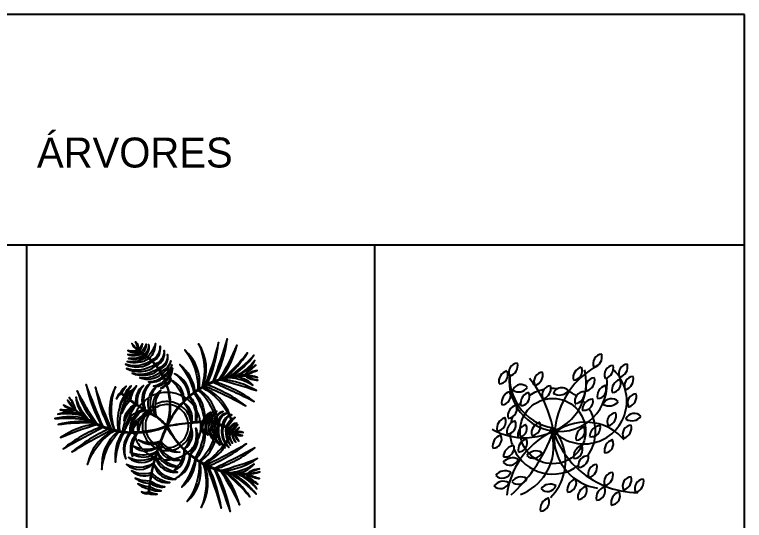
# Model space of a CAD drawing. Extents: x -74 to 94, y -49 to 40.
# Drawn here: x 77.32 to 91.95, y 28.08 to 38.22 of the extents above; entities that cross this region are included whole.
import ezdxf

# ---------------------------------------------------------------- set-up
doc = ezdxf.new("R2010")
doc.units = 0
doc.header["$LTSCALE"] = 100
doc.header["$MEASUREMENT"] = 0
for name, color, linetype in [('FOLHA', 3, 'CONTINUOUS'), ('P-ARVORE', 2, 'CONTINUOUS'), ('VEGET', 2, 'CONTINUOUS'), ('VEGET-I', 1, 'CONTINUOUS')]:
    doc.layers.add(name, color=color, linetype=linetype)

# ---------------------------------------------------------------- blocks, each defined once
blk = doc.blocks.new('P-1801')
at = {"layer": 'VEGET'}
for points in [[(-0.1955, 0.5108, 0.196497), (-0.2103, 0.5634, -0.339351), (-0.1943, 0.5098, -0.001093), (-0.1943, 0.5096), (-0.2355, 0.5522, 0.109533), (-0.1964, 0.5051, -0.000646), (-0.1954, 0.5045, -0.146881), (-0.261, 0.5055, 0.249702), (-0.1876, 0.5, -0.008474), (-0.1754, 0.4925, -0.182999), (-0.2601, 0.4787, 0.227209), (-0.1649, 0.4856, -0.010091), (-0.151, 0.4758, -0.182927), (-0.2566, 0.4527, 0.229826), (-0.1436, 0.4701, -0.008605), (-0.1323, 0.461, -0.199295), (-0.2653, 0.4327, 0.221467), (-0.1213, 0.4515, -0.01266), (-0.1057, 0.4369, -0.241086), (-0.2766, 0.4128, 0.288134), (-0.0982, 0.4293, -0.014047), (-0.0822, 0.4117, -0.231299), (-0.2696, 0.3842, 0.289254), (-0.0743, 0.4023, -0.012414), (-0.0615, 0.3857, -0.248707), (-0.2315, 0.353, 0.280333), (-0.0541, 0.3753, -0.010048), (-0.0448, 0.3611, -0.231558), (-0.1812, 0.3235, 0.285972), (-0.0374, 0.3487, -0.010639), (-0.0287, 0.333, -0.236286), (-0.1222, 0.2958, 0.228942), (-0.0236, 0.3231, -0.010354), (-0.0162, 0.3073, -0.199826), (-0.0893, 0.2672, 0.275871), (-0.0112, 0.2954, -0.008857), (-0.0058, 0.2814, -0.154321), (-0.0416, 0.2533, 0.258261), (-0.0035, 0.2749, -0.030774), (0.0105, 0.2249, 0.073569)], [(0.0157, 0.2246, 0.032904), (0.0005, 0.2787, 0.317856), (0.0272, 0.3203, -0.182485), (-0.0018, 0.2852, 0.008732), (-0.0073, 0.2991, 0.237757), (0.0376, 0.3879, -0.181755), (-0.0124, 0.311, 0.009722), (-0.0195, 0.326, 0.260759), (0.0327, 0.41, -0.17378), (-0.0248, 0.3363, 0.010192), (-0.0332, 0.3516, 0.252617), (0.0253, 0.4371, -0.260535), (-0.0405, 0.3636, 0.009886), (-0.0498, 0.3777, 0.378858), (0.0044, 0.4795, -0.346761), (-0.057, 0.388, 0.012354), (-0.0699, 0.4048, 0.373521), (-0.0189, 0.5059, -0.326048), (-0.0776, 0.4141, 0.014119), (-0.0938, 0.432, 0.339397), (-0.0454, 0.5342, -0.281611), (-0.1013, 0.4396, 0.012773), (-0.1172, 0.4546, 0.238874), (-0.0767, 0.5514, -0.126845), (-0.1284, 0.4643, 0.008463), (-0.1396, 0.4734, 0.290901), (-0.122, 0.5459, -0.182356), (-0.1471, 0.4791, 0.009727), (-0.1607, 0.4888, 0.225145), (-0.1383, 0.5468, -0.089929), (-0.1712, 0.4958, 0.008098), (-0.183, 0.5031, 0.181535), (-0.1627, 0.5486, -0.001325), (-0.1907, 0.5076, 0.002449), (-0.1944, 0.5097, 0.34205)], [(0.1358, -0.1796, 0.008761), (0.1515, -0.1928, -0.228296), (0.0626, -0.3466, 0.30667), (0.1573, -0.1975, 0.016073), (0.1875, -0.2199, -0.111271), (0.1, -0.408, 0.196953), (0.1955, -0.2254, 0.010075), (0.2154, -0.2382, -0.174181), (0.135, -0.5049, 0.2582), (0.2232, -0.2428, 0.009787), (0.2431, -0.2541, -0.175168), (0.2295, -0.5432, 0.249628), (0.2478, -0.2566, 0.007062), (0.2626, -0.2642, -0.026555), (0.3634, -0.5479, 0.070199), (0.28, -0.2724, 0.016905), (0.3166, -0.2875, -0.011876), (0.422, -0.5705, 0.083846), (0.3249, -0.2905, 0.015718), (0.36, -0.3018, -0.031946), (0.485, -0.5261, 0.11194), (0.3691, -0.3043, 0.008888), (0.3893, -0.3094, -0.036883), (0.5541, -0.4717, 0.081452), (0.4024, -0.3123, 0.009879), (0.4251, -0.3165, -0.057239), (0.5959, -0.4551, 0.118477), (0.4407, -0.3189, 0.017265), (0.4809, -0.3231, -0.090095), (0.6018, -0.4199, 0.156383), (0.4894, -0.3236, 0.018041), (0.5317, -0.3244, 0.144632), (0.608, -0.3871, -0.03724), (0.5326, -0.3244, 0.005673), (0.5459, -0.324, 0.137026), (0.619, -0.3508, -0.07322), (0.541, -0.3204, 0.11371), (0.6207, -0.3055, -0.016598), (0.5516, -0.3188, -0.007537), (0.5341, -0.3194, -0.091874), (0.6177, -0.2864, 0.164846), (0.533, -0.3194, -0.034164), (0.4538, -0.3156, 0.198599), (0.5834, -0.255, -0.116154), (0.4287, -0.3121, -0.022934), (0.3766, -0.3011, 0.108995), (0.6056, -0.2176, -0.031808), (0.3627, -0.2974, -0.015992), (0.3273, -0.2861, 0.083632), (0.5878, -0.1464, -0.011872), (0.3184, -0.2829, -0.018411), (0.279, -0.2664, 0.071243), (0.5311, -0.1189, -0.026608), (0.264, -0.2593, -0.007675), (0.2482, -0.2512, 0.145995), (0.3837, -0.141, 0.012828), (0.3896, -0.1463, -0.011311), (0.3845, -0.1399, 0.016484), (0.3952, -0.1229, 0.048154), (0.414, -0.1425, -0.044838), (0.3971, -0.1196, 0.018482), (0.4075, -0.0995, 0.057754), (0.4259, -0.1273, -0.061447), (0.4098, -0.0945, 0.017061), (0.4177, -0.0752, 0.101227), (0.4385, -0.1141, -0.102531), (0.4213, -0.065, 0.029389), (0.4306, -0.0303, -0.003222), (0.4344, -0.0328, 0.225947), (0.4598, -0.1084, -0.181854), (0.4432, -0.0387, -0.008531), (0.453, -0.0458, 0.247708), (0.4809, -0.1004, -0.143025), (0.4592, -0.0513, 0.219665), (0.505, -0.0635, -0.099835), (0.4604, -0.0487, -0.21884), (0.5091, -0.0428, 0.315728), (0.4601, -0.0449, -0.001312), (0.4826, -0.0103, 0.181035), (0.4563, -0.0419, 0.00655), (0.4446, -0.0336, -0.089212), (0.4733, 0.008, 0.223385), (0.4357, -0.0276, 0.00969), (0.4239, -0.0203, -0.181136), (0.4674, 0.0204, 0.289028), (0.417, -0.0163, 0.007628), (0.4051, -0.01, -0.125725), (0.457, 0.0573, 0.079591), (0.4297, 0.043, 0.023263), (0.4219, 0.0704, -0.036773), (0.4336, 0.076, 0.041452), (0.4211, 0.0726, 0.223184), (0.24, 0.2589, -0.007675), (0.2556, 0.2676, -0.026608), (0.5271, 0.1358, 0.071243), (0.2703, 0.2752, -0.018411), (0.3093, 0.2929, -0.011872), (0.5828, 0.165, 0.083632), (0.318, 0.2964, -0.015992), (0.353, 0.3088, -0.031808), (0.5983, 0.2368, 0.108995), (0.3668, 0.313, -0.022934), (0.4185, 0.3256, -0.116154), (0.575, 0.2735, 0.198599), (0.4435, 0.3299, -0.034164), (0.5226, 0.3362, 0.164846), (0.6083, 0.306, -0.091874), (0.5236, 0.3362, -0.005552), (0.5365, 0.3362, -0.016458), (0.6055, 0.3253, 0.11371), (0.5253, 0.3376, -0.07322), (0.6023, 0.3704, 0.137372), (0.5299, 0.3413, 0.003388), (0.522, 0.3412, -0.03724), (0.5953, 0.4062, 0.144632), (0.5211, 0.3412, 0.018041), (0.4789, 0.3391, 0.156383), (0.5881, 0.4388, -0.090095), (0.4704, 0.3383, 0.017265), (0.4303, 0.3328, 0.118477), (0.5811, 0.4739, -0.057239), (0.4148, 0.3299, 0.009879), (0.3922, 0.3249, 0.081452), (0.5388, 0.4891, -0.036883), (0.3792, 0.3216, 0.008888), (0.3592, 0.3159, 0.11194), (0.468, 0.5413, -0.031946), (0.3502, 0.3131, 0.015718), (0.3155, 0.3007, 0.083846), (0.4036, 0.5837, -0.011876), (0.3073, 0.2974, 0.016905), (0.2711, 0.2812, 0.070199), (0.3458, 0.5592, -0.026555), (0.254, 0.2724, 0.007062), (0.2395, 0.2644, 0.249628), (0.2121, 0.5502, -0.175168), (0.2349, 0.2617, 0.009787), (0.2153, 0.2498, 0.2582), (0.1189, 0.5089, -0.174181), (0.2077, 0.2449, 0.010075), (0.1883, 0.2315, 0.196953), (0.087, 0.411, -0.111271), (0.1804, 0.2258, 0.016073), (0.1509, 0.2024, 0.30667), (0.0516, 0.3484, -0.228296), (0.1452, 0.1975, 0.008761), (0.13, 0.1838, 0.022939)], [(0.1126, 0.1949, 0.294809), (0.0303, 0.3048, -0.150745), (0.102, 0.2007, 0.100395)], [(-0.1823, 0.1321, -0.003274), (-0.1968, 0.1418, -0.185699), (-0.1575, 0.272, 0.266584), (-0.209, 0.1501, -0.007436), (-0.2415, 0.1731, -0.139054), (-0.2027, 0.2689, 0.196503), (-0.2538, 0.1823, -0.003728), (-0.2697, 0.1944, -0.030052), (-0.2438, 0.2365, 0.034089), (-0.2699, 0.2077, -0.093143), (-0.2378, 0.2699, 0.152286), (-0.2838, 0.2054, -0.003954), (-0.3002, 0.2187, -0.073333), (-0.273, 0.2668, 0.103416), (-0.3087, 0.2258, -0.675485), (-0.3121, 0.2221, 0.229983), (-0.3358, 0.1819, -0.251353), (-0.304, 0.2154, 0.004284), (-0.2862, 0.201, 0.154749), (-0.3148, 0.1259, 0.140718), (-0.3241, -0.0315, -0.010568), (-0.3482, -0.0266, -0.175567), (-0.3425, 0.2634, 0.25167), (-0.3521, -0.0257, -0.007675), (-0.3694, -0.0214, -0.026608), (-0.4781, 0.2602, 0.071243), (-0.3854, -0.0169, -0.018411), (-0.4259, -0.0032, -0.011872), (-0.5388, 0.2768, 0.083632), (-0.4347, 0.0002, -0.015992), (-0.4688, 0.015, -0.031808), (-0.5991, 0.2349, 0.108995), (-0.4817, 0.0213, -0.022934), (-0.5281, 0.0474, -0.116154), (-0.607, 0.1922, 0.198599), (-0.5493, 0.0613, -0.034164), (-0.6115, 0.1105, 0.164846), (-0.6535, 0.1911, -0.091874), (-0.6123, 0.1112, -0.004117), (-0.6193, 0.1177, -0.016919), (-0.6634, 0.1743, 0.11371), (-0.6133, 0.1106, -0.07322), (-0.6919, 0.1391, 0.136761), (-0.6195, 0.1111, 0.00291), (-0.6145, 0.1065, -0.03724), (-0.7125, 0.1089, 0.144632), (-0.6138, 0.1059, 0.018041), (-0.5815, 0.0786, 0.156383), (-0.7294, 0.0802, -0.090095), (-0.5747, 0.0734, 0.017265), (-0.5417, 0.0501, 0.118477), (-0.7482, 0.0498, -0.057239), (-0.5284, 0.0416, 0.009879), (-0.5084, 0.0299, 0.081452), (-0.7276, 0.0098, -0.036883), (-0.4967, 0.0234, 0.008888), (-0.4782, 0.0139, 0.11194), (-0.7114, -0.0767, -0.031946), (-0.4697, 0.0098, 0.015718), (-0.4358, -0.0048, 0.083846), (-0.6932, -0.1516, -0.011876), (-0.4276, -0.008, 0.016905), (-0.3901, -0.0207, 0.070199), (-0.6343, -0.1731, -0.026555), (-0.3716, -0.026, 0.007062), (-0.3555, -0.03, 0.249628), (-0.5304, -0.2577, -0.175168), (-0.3503, -0.0312, 0.009787), (-0.3278, -0.0359, 0.2582), (-0.434, -0.2911, -0.174181), (-0.3189, -0.0374, 0.010075), (-0.2956, -0.0409, 0.196953), (-0.3439, -0.2413, -0.111271), (-0.2859, -0.0421, 0.016073), (-0.2484, -0.0451, 0.30667), (-0.2754, -0.2197, -0.228296), (-0.2409, -0.0454, 0.008761), (-0.2204, -0.0458, 0.022939)], [(-0.1541, 0.1641, -0.173161), (-0.1143, 0.2851, 0.285814), (-0.1644, 0.1538, 0.031249)], [(-0.1046, 0.1993, -0.091), (-0.073, 0.26, 0.163378), (-0.1207, 0.1901, 0.047115)], [(-0.055, 0.2183, -0.036015), (-0.0399, 0.2409, 0.068238), (-0.0654, 0.2154, 0.047136)], [(0.2007, 0.102, 0.174599), (0.1527, 0.1974, -0.016348), (0.1824, 0.2211, -0.096704)], [(0.1824, 0.2211, -0.096704), (0.2479, 0.0526, 0.065237), (0.2391, 0.0301, 0.000419), (0.2385, 0.0301), (0.2383, 0.0301, 0.001663), (0.2232, 0.0291, 0.085344)], [(-0.272, 0.1899, 0.140523), (-0.317, -0.0327, 0.010124), (-0.2938, -0.0361, -0.138829), (-0.2442, 0.1034, 0.106077), (-0.285, 0.0351, -0.267567), (-0.2112, 0.1455, -0.007749), (-0.2451, 0.1696, 0.133418), (-0.3005, 0.0872, -0.197101), (-0.2561, 0.1778, -0.003808), (-0.2724, 0.1902)], [(0.1341, 0.1808, -0.008097), (0.1481, 0.1934, -0.087635), (0.1829, 0.1313)], [(-0.1851, 0.1281, -0.003436), (-0.2005, 0.1382, 0.029333), (-0.219, 0.126, 0.094066), (-0.2848, -0.0372, 0.016631), (-0.2463, -0.0402, -0.1786)], [(-0.2137, 0.0707, 0.144874), (-0.277, -0.0163, -0.254884), (-0.2065, 0.0897, -0.048866)], [(-0.2463, -0.0402, -0.1786), (-0.216, 0.0633, -0.008554)], [(-0.2231, 0.03, 0.090284), (-0.2402, -0.0404, 0.008097), (-0.2214, -0.0408, -0.027842)], [(-0.2246, -0.0155, 0.035297), (-0.2348, -0.0394, -0.366572), (-0.2352, -0.0394, -0.08219), (-0.2251, 0.002, -0.031169)], [(0.2171, -0.2333, 0.115228), (0.3181, -0.0755, -0.165702), (0.313, 0.0176, 0.010075), (0.299, 0.0202, 0.223516), (0.3105, -0.092, -0.274752), (0.3101, -0.0929, -0.277747), (0.287, 0.022, 0.010686), (0.272, 0.0237, 0.235094), (0.2735, -0.0605, -0.227839), (0.2627, 0.0244, 0.007496), (0.2521, 0.0249), (0.2517, 0.0249, 0.002637), (0.248, 0.025, 0.198541), (0.2407, -0.0442, -0.273693), (0.2371, 0.025, 0.001461), (0.2238, 0.0241, -0.133271)], [(0.2053, -0.0923, -0.180095), (0.1575, -0.1913, 0.017102), (0.1893, -0.2151, 0.111381), (0.2527, -0.0174, -0.201249), (0.1963, -0.2199, 0.010644), (0.2171, -0.2333, 0.115228)], [(-0.2153, -0.0658, 0.237435), (-0.2395, -0.1769, -0.008495), (-0.2453, -0.1742, 0.01585), (-0.2388, -0.1795, 0.048298), (-0.23, -0.2022, -0.020925), (-0.232, -0.1844, 0.248521), (-0.1082, -0.1974, 0.02818)], [(-0.1216, -0.1894, -0.14981), (-0.2323, -0.18, -0.124183), (-0.2115, -0.0772, 0.098921)], [(-0.1655, -0.1525, -0.081837), (-0.2245, -0.1347, 0.153952), (-0.1512, -0.1667, 0.041473)], [(0.1532, -0.1878, 0.088511), (0.1875, -0.1246, -0.078713)], [(-0.0853, -0.2083, -0.239912), (-0.2572, -0.2105, 0.377655), (-0.0814, -0.2099, 0.00101), (-0.0806, -0.2102, 0.007709), (-0.0911, -0.2502, -0.252386), (-0.2707, -0.2568, 0.386946), (-0.0918, -0.2532, 0.011413), (-0.1049, -0.313, -0.181744), (-0.2375, -0.2999, 0.267567), (-0.1073, -0.3257, 0.007749), (-0.1142, -0.3667, -0.133418), (-0.2117, -0.3477, 0.197101), (-0.1162, -0.3803, 0.004676), (-0.1195, -0.4052, -0.102074), (-0.1936, -0.3859, 0.152625), (-0.121, -0.4179, 0.004284), (-0.1234, -0.4408, -0.251353), (-0.1696, -0.4396, 0.229983), (-0.1244, -0.4513, -0.014727), (-0.1218, -0.4507, 0.108264), (-0.0651, -0.4552, -0.073333), (-0.1183, -0.4405, -0.003954), (-0.1161, -0.4194, 0.152286), (-0.0381, -0.4325, -0.108204), (-0.1145, -0.4055, -0.004457), (-0.1114, -0.3819, 0.196503), (-0.0139, -0.4069, -0.139054), (-0.1091, -0.3667, -0.007436), (-0.1025, -0.3274, 0.266584), (0.0202, -0.3771, -0.185699), (-0.0997, -0.313, -0.010962), (-0.0872, -0.2557, 0.384218), (0.06, -0.3558, -0.251822), (-0.0863, -0.2519, -0.007733), (-0.0759, -0.2119, 0.00108), (-0.075, -0.2123, 0.37654), (0.0714, -0.3089, -0.039649), (0.042, -0.3028, 0.290155), (0.1187, -0.1912, 0.022939)], [(0.1398, -0.1764, 0.007571), (0.1532, -0.1878, 0.088511)], [(-0.0423, -0.2211, 0.246361), (0.0697, -0.273, -0.048035), (0.0412, -0.3026, -0.195329), (-0.0703, -0.2139, 0.032147)], [(0.1083, -0.1973, -0.096277), (0.0717, -0.2705, -0.142028), (-0.0229, -0.2239, 0.058444)], [(0.0295, -0.2232, 0.109806), (0.087, -0.2279, -0.050161), (0.05, -0.2195, 0.069557)]]:
    blk.add_lwpolyline(points, format="xyb", dxfattribs=at)
for points in [[(0.3268, 0.0942, 0.16797), (0.2156, 0.2441, -0.010568), (0.2365, 0.2569, -0.155772), (0.4167, 0.0709, 0.275998), (0.37, 0.0059, 0.014133), (0.3509, 0.0127, -0.324541), (0.4031, 0.0874, 0.371884), (0.3411, 0.0157, 0.000895), (0.3399, 0.016, 0.042814), (0.3344, 0.0645, -0.179613), (0.3751, 0.097, 0.171025), (0.3324, 0.0738, 0.01758), (0.3271, 0.0932, -0.026095), (0.3341, 0.0987, 0.023285)], [(0.3157, 0.085, 0.115579), (0.2095, 0.2401, 0.010644), (0.1892, 0.2261, -0.167673), (0.253, 0.0607, -0.142219), (0.2933, 0.0932, 0.155825), (0.253, 0.0402, -0.009453), (0.2524, 0.0299, -0.007959), (0.2638, 0.0293, -0.262459), (0.3097, 0.0949, -0.877804), (0.3098, 0.0947, 0.174709), (0.2736, 0.0286, -0.010156), (0.2881, 0.0269, -0.181292)], [(0.3238, 0.0622, 0.0126), (0.317, 0.0818, 0.179793), (0.2996, 0.0252, -0.009882), (0.3136, 0.0225, -0.14276)], [(0.3355, 0.0173, 0.020296), (0.3276, 0.0497, 0.100431), (0.324, 0.0202, -0.0083)], [(0.3958, -0.0052, -0.154716), (0.4294, 0.0428, 0.016225), (0.4181, 0.068, 0.227894), (0.3783, 0.0026, -0.012327)], [(0.2515, 0.0299, 0.002037), (0.2509, 0.0337, 0.0089), (0.2499, 0.03, -0.001059)], [(0.3366, 0.0118, 0.00954), (0.3235, 0.0152, 0.130425), (0.3218, -0.0644, 0.043508), (0.3377, 0.0054, 0.003944)], [(0.3504, 0.0076, -0.014048), (0.3692, 0.0008, 0.213683), (0.3881, -0.1132, -0.011603), (0.377, -0.1295, -0.200309)], [(0.3775, -0.0025, -0.01269), (0.3939, -0.0099, 0.140639), (0.4027, -0.0891, -0.013396), (0.391, -0.1087, -0.173266)], [(0.4063, -0.0827, -0.114415), (0.4048, -0.0154, -0.008615), (0.4155, -0.0212, 0.100649), (0.4152, -0.0651, -0.011597)], [(0.4302, -0.03, 0.006549), (0.4223, -0.0252, 0.056536), (0.4204, -0.054, 0.015222)], [(0.2233, -0.2371, 0.158963), (0.3267, -0.0934, 0.074113), (0.3531, -0.1268, -0.076439), (0.3289, -0.0863, 0.032369), (0.3369, -0.0502, 0.149616), (0.3751, -0.1321, -0.104074), (0.2446, -0.2492, -0.010568)]]:
    blk.add_lwpolyline(points, format="xyb", close=True, dxfattribs=at)
at = {"layer": 'VEGET', "color": 42}
for points in [[(-0.216, 0.0633, -0.008554), (-0.2137, 0.0707, 0.144874)], [(-0.2251, 0.002, -0.031169), (-0.2231, 0.03, 0.090284)], [(0.1187, -0.1912, 0.022939), (0.1358, -0.1796, 0.008761)]]:
    blk.add_lwpolyline(points, format="xyb", dxfattribs=at)
at = {"layer": 'VEGET'}
blk.add_arc((0.4601, -0.0449), 0, 0, 0, dxfattribs=at)
at = {"layer": 'VEGET-I'}
for points in [[(-0.1964, 0.5051, 0.027335), (-0.1943, 0.5096, -0.217634)], [(-0.1876, 0.5, 0.005357), (-0.1954, 0.5045, 0.358744)], [(-0.183, 0.5031, 0.00522), (-0.1907, 0.5076, 0.34205)], [(-0.1649, 0.4856, 0.007412), (-0.1754, 0.4925, 0.358744)], [(-0.1607, 0.4888, 0.007423), (-0.1712, 0.4958, 0.34205)], [(-0.1436, 0.4701, 0.005504), (-0.151, 0.4758, 0.358744)], [(-0.1396, 0.4734, 0.005521), (-0.1471, 0.4791, 0.34205)], [(-0.1213, 0.4515, 0.008601), (-0.1323, 0.461, 0.358744)], [(-0.1172, 0.4546, 0.008676), (-0.1284, 0.4643, 0.34205)], [(-0.0938, 0.432, 0.006196), (-0.1013, 0.4396, 0.34205)], [(-0.0982, 0.4293, 0.006309), (-0.1057, 0.4369, 0.358744)], [(-0.0743, 0.4023, 0.007289), (-0.0822, 0.4117, 0.358744)], [(-0.0699, 0.4048, 0.00709), (-0.0776, 0.4141, 0.34205)], [(-0.0541, 0.3753, 0.007547), (-0.0615, 0.3857, 0.358744)], [(-0.0498, 0.3777, 0.007389), (-0.057, 0.388, 0.34205)], [(-0.0374, 0.3487, 0.008521), (-0.0448, 0.3611, 0.358744)], [(-0.0332, 0.3516, 0.008187), (-0.0405, 0.3636, 0.34205)], [(-0.0236, 0.3231, 0.006573), (-0.0287, 0.333, 0.358744)], [(-0.0195, 0.326, 0.006784), (-0.0248, 0.3363, 0.34205)], [(-0.0112, 0.2954, 0.007642), (-0.0162, 0.3073, 0.358744)], [(-0.0073, 0.2991, 0.007551), (-0.0124, 0.311, 0.34205)], [(0.3155, 0.3007, 0.003791), (0.3073, 0.2974, 0.34205)], [(0.318, 0.2964, 0.004048), (0.3093, 0.2929, -0.017284)], [(0.3592, 0.3159, 0.004036), (0.3502, 0.3131, 0.34205)], [(0.3668, 0.313, 0.006188), (0.353, 0.3088, -0.017284)], [(0.3922, 0.3249, 0.005709), (0.3792, 0.3216, 0.34205)], [(0.4303, 0.3328, 0.006714), (0.4148, 0.3299, 0.34205)], [(0.4435, 0.3299, 0.010919), (0.4185, 0.3256, -0.017284)], [(0.4789, 0.3391, 0.003648), (0.4704, 0.3383, 0.34205)], [(0.522, 0.3412, 0.000378), (0.5211, 0.3412, 0.34205)], [(0.5236, 0.3362, 0.000462), (0.5226, 0.3362, -0.017284)], [(0.5299, 0.3413, 0.010189), (0.5253, 0.3376, -0.07322)], [(-0.0035, 0.2749, 0.004076), (-0.0058, 0.2814, 0.358744)], [(0.0005, 0.2787, 0.004064), (-0.0018, 0.2852, 0.34205)], [(0.2153, 0.2498, 0.003859), (0.2077, 0.2449, 0.34205)], [(0.2156, 0.2441, 0.003104), (0.2095, 0.2401, -0.017284)], [(0.2395, 0.2644, 0.002276), (0.2349, 0.2617, 0.34205)], [(0.24, 0.2589, 0.001743), (0.2365, 0.2569, -0.017284)], [(0.2711, 0.2812, 0.008209), (0.254, 0.2724, 0.34205)], [(0.2703, 0.2752, 0.007125), (0.2556, 0.2676, -0.017284)], [(-0.3148, 0.1259, -0.082287), (-0.2699, 0.2077, 0.030096)], [(-0.1272, 0.098, 0.01255), (-0.0684, 0.0656), (-0.068, 0.0653, -0.023023), (-0.0011, 0.0046, 0.13279), (0.0105, 0.2249, 0.358744)], [(-0.1046, 0.1993, 0.155297), (-0.1034, 0.0845, 0.249828)], [(-0.0654, 0.2154, 0.047136), (-0.1046, 0.1993, -0.091)], [(-0.0748, 0.0689, -0.301093), (-0.0654, 0.2154, 0.247818)], [(-0.055, 0.2183, 0.209929), (-0.0707, 0.0668, 0.247818)], [(0.0105, 0.2249, 0.073569), (-0.055, 0.2183, -0.036015)], [(0.11, 0.1642, 0.07228), (0.011, 0.0279, 0.116598), (0.0157, 0.2246, 0.34205)], [(0.102, 0.2007, 0.100395), (0.0157, 0.2246, 0.032904)], [(0.102, 0.2007, -0.043602), (0.11, 0.1642)], [(0.1509, 0.2024, 0.003177), (0.1452, 0.1975, 0.34205)], [(0.1527, 0.1974, 0.002616), (0.1481, 0.1934, -0.017284)], [(0.1883, 0.2315, 0.004157), (0.1804, 0.2258, 0.34205)], [(0.1892, 0.2261, 0.003647), (0.1824, 0.2211, -0.017284)], [(-0.2697, 0.1944, 0.003081), (-0.272, 0.1899, 0.176085)], [(-0.2538, 0.1823, 0.002878), (-0.2415, 0.1731)], [(-0.219, 0.126, -0.014945), (-0.2031, 0.1493, 0.056899), (-0.2442, 0.1034, 0.197286)], [(-0.209, 0.1501, 0.000772), (-0.2056, 0.1478), (-0.2052, 0.1474)], [(-0.1644, 0.1538, 0.031249), (-0.1823, 0.1321, -0.003274)], [(-0.1475, 0.1102, -0.088667), (-0.1644, 0.1538, 0.251822)], [(-0.1207, 0.1901, 0.047115), (-0.1541, 0.1641, -0.173161)], [(-0.1541, 0.1641, 0.075374), (-0.1442, 0.1082, 0.251822)], [(-0.1071, 0.0865, -0.204558), (-0.1207, 0.1901, 0.249828)], [(0.1111, 0.1582, 0.081515), (0.0043, 0.0033, -0.017284), (0.1603, 0.0239)], [(0.1112, 0.1655, 0.000734), (0.11, 0.1642, 0.34205)], [(0.1112, 0.1583, 0.000079), (0.1111, 0.1582, -0.017284)], [(0.1111, 0.1582, -0.198813), (0.1594, 0.0015, 0.3682), (0.1112, 0.1583, 0.3682)], [(0.1112, 0.1655, 0.058472), (0.1126, 0.1949, -0.195633)], [(0.13, 0.1838, 0.011195), (0.1112, 0.1655, 0.34205)], [(0.1341, 0.1808, 0.01382), (0.1112, 0.1583, -0.017284)], [(0.13, 0.1838, 0.022939), (0.1126, 0.1949, 0.294809)], [(0.1834, 0.1305, 0.078713), (0.1341, 0.1808, -0.008097)], [(-0.6145, 0.1065, 0.000378), (-0.6138, 0.1059, 0.040866)], [(-0.6115, 0.1105, -0.000462), (-0.6123, 0.1112)], [(-0.2232, 0.0297, -0.129352), (-0.159, 0.1101, 0.431375), (-0.1595, 0.1104, 0.119795), (-0.216, 0.0633)], [(-0.2065, 0.0897, -0.048866), (-0.1851, 0.1281, -0.003436)], [(-0.1755, 0.1013, 0.062421), (-0.2065, 0.0897, -0.163076)], [(-0.1912, -0.04, -0.363818), (-0.119, 0.1057, 0.196473), (-0.1904, -0.04, 0.196473)], [(0.2007, 0.102, -0.126631), (0.1904, 0.0241, 0.13356), (0.1829, 0.1313, 0.223815)], [(0.2232, 0.0291, 0.085344), (0.2007, 0.102, 0.174599)], [(-0.5815, 0.0786, 0.003648), (-0.5747, 0.0734, 0.040866)], [(-0.5281, 0.0474, -0.010919), (-0.5493, 0.0613)], [(-0.5417, 0.0501, 0.006714), (-0.5284, 0.0416, 0.040866)], [(-0.1712, 0.0633, 0.160202), (-0.2251, 0.002, 0.366572)], [(-0.1308, 0.0944, 0.012738), (-0.071, 0.0613, -0.023021), (-0.0044, 0.0009, -0.095948), (-0.2214, -0.0408)], [(-0.2137, 0.0707, -0.017782), (-0.2028, 0.0785)], [(0.2509, 0.0337, 0.010093), (0.2479, 0.0526, 0.111381)], [(0.253, 0.0607, -0.018916), (0.253, 0.0402, 0.004427)], [(0.317, 0.0818, 0.002128), (0.3157, 0.085, 0.15929)], [(0.3276, 0.0497, 0.007874), (0.3238, 0.0622, 0.15929)], [(0.4181, 0.068, 0.001867), (0.4167, 0.0709, 0.175567)], [(0.4211, 0.0726, -0.001977), (0.4219, 0.0704, 0.0174)], [(-0.5084, 0.0299, 0.005709), (-0.4967, 0.0234, 0.040866)], [(-0.4688, 0.015, -0.006188), (-0.4817, 0.0213)], [(-0.4782, 0.0139, 0.004036), (-0.4697, 0.0098, 0.040866)], [(-0.4259, -0.0032, -0.004048), (-0.4347, 0.0002)], [(-0.2247, -0.0158, -0.086364), (-0.1865, 0.0347)], [(0.1603, 0.0189, 0.017381), (0.0038, -0.0019, 0.096116), (0.1398, -0.1764, 0.296259)], [(0.1163, -0.1548, 0.361519), (0.1599, 0.001), (0.1593, -0.0003, -0.193822), (0.116, -0.1545)], [(0.2238, 0.0241, 0.003303), (0.1939, 0.0219), (0.193, 0.0218, 0.003031), (0.1656, 0.0194)], [(0.2232, 0.0291, 0.003276), (0.1935, 0.0269), (0.1926, 0.0268, 0.000136), (0.1914, 0.0267)], [(0.2238, 0.0241, -0.133271), (0.2053, -0.0923, -0.180095)], [(0.248, 0.025, 0.006612), (0.2386, 0.0251, 0.000167), (0.2371, 0.025)], [(0.2499, 0.03, 0.007542), (0.2391, 0.0301)], [(0.2524, 0.0299, -0.004103), (0.252, 0.0255, 0.002389), (0.2515, 0.0299, 0.111381)], [(0.272, 0.0237, 0.006543), (0.2627, 0.0244)], [(0.299, 0.0202, 0.008533), (0.287, 0.022)], [(0.3235, 0.0152, 0.007554), (0.313, 0.0176)], [(0.3397, 0.0109, 0.002294), (0.3366, 0.0118, 0.007554)], [(0.3369, -0.0502, 0.034379), (0.3402, -0.0112, 0.010152), (0.3377, 0.0054, -0.043508)], [(0.3504, 0.0076, 0.007913), (0.3397, 0.0109, 0.002294)], [(0.3402, -0.0112, 0.019311), (0.3397, 0.0109, 0.255482)], [(0.3775, -0.0025, 0.006328), (0.3692, 0.0008)], [(0.4297, 0.043, -0.001729), (0.4301, 0.041, 0.001174), (0.4294, 0.0428, 0.175567)], [(-0.4358, -0.0048, 0.003791), (-0.4276, -0.008, 0.040866)], [(-0.3901, -0.0207, 0.008209), (-0.3716, -0.026, 0.040866)], [(-0.3694, -0.0214, -0.007125), (-0.3854, -0.0169)], [(-0.3555, -0.03, 0.002276), (-0.3503, -0.0312, 0.040866)], [(-0.3482, -0.0266, -0.001743), (-0.3521, -0.0257)], [(-0.3278, -0.0359, 0.003859), (-0.3189, -0.0374, 0.040866)], [(-0.317, -0.0327, -0.003104), (-0.3241, -0.0315)], [(-0.2956, -0.0409, 0.004157), (-0.2859, -0.0421, 0.040866)], [(-0.2848, -0.0372, -0.003885), (-0.2938, -0.0361)], [(-0.2484, -0.0451, 0.003177), (-0.2409, -0.0454, 0.040866)], [(-0.2402, -0.0404, -0.002616), (-0.2463, -0.0402)], [(-0.2214, -0.0408, -0.027842), (-0.2246, -0.0159), (-0.2246, -0.0155, 0.035297)], [(-0.2204, -0.0458, 0.094428), (-0.0049, -0.0047, 0.040866), (-0.0806, -0.2102)], [(-0.2204, -0.0458, 0.022939), (-0.2153, -0.0658, 0.237435)], [(-0.1942, -0.0452, 0.058472), (-0.2153, -0.0658, -0.020925)], [(-0.2115, -0.0772, -0.043602), (-0.1925, -0.0451, 0.369533)], [(0.1358, -0.1796, -0.094945), (0.0001, -0.0057, 0.041167), (-0.0759, -0.2119, 0.086941)], [(0.1875, -0.1246, 0.137722), (0.1926, -0.0141, -0.127824), (0.2053, -0.0923)], [(0.4048, -0.0154, 0.0086), (0.3939, -0.0099)], [(0.4223, -0.0252, 0.005519), (0.4155, -0.0212)], [(0.4306, -0.0303, 0.002558), (0.4312, -0.0273, -0.001751), (0.4302, -0.03)], [(0.4432, -0.0387, 0.007421), (0.4344, -0.0328)], [(-0.2115, -0.0772, 0.098921), (-0.1655, -0.1525, -0.081837)], [(-0.0496, -0.113, -0.290683), (-0.1904, -0.0913, 0.200061), (-0.045, -0.1005, 0.204545)], [(0.3218, -0.0644, -0.007097), (0.3181, -0.0755)], [(0.3267, -0.0934, 0.006456), (0.3289, -0.0863, 0.010152)], [(0.4063, -0.0827, -0.004325), (0.4027, -0.0891)], [(0.4075, -0.0995, 0.004534), (0.4098, -0.0945, -0.001751)], [(0.4204, -0.054, -0.007156), (0.4152, -0.0651)], [(0.4177, -0.0752, 0.00889), (0.4213, -0.065, -0.001751)], [(-0.1655, -0.1525, 0.148044), (-0.0572, -0.1348, 0.236606)], [(-0.06, -0.143, -0.183268), (-0.1512, -0.1667, 0.232701)], [(0.0295, -0.2232, -0.229229), (-0.0551, -0.1441)], [(-0.0525, -0.1365, 0.179749), (0.05, -0.2195, -0.347789)], [(-0.0401, -0.1018, 0.200478), (0.0866, -0.1743, -0.295535), (-0.0442, -0.113)], [(0.1875, -0.1246, -0.078713), (0.1398, -0.1764, 0.007571)], [(0.377, -0.1295, -0.00192), (0.3751, -0.1321)], [(0.3837, -0.141, 0.001072), (0.3845, -0.1399, -0.001751)], [(0.391, -0.1087, -0.003128), (0.3881, -0.1132)], [(0.3952, -0.1229, 0.003123), (0.3971, -0.1196, -0.001751)], [(-0.2395, -0.1769, 0.005309), (-0.2388, -0.1795, -0.020925)], [(-0.232, -0.1844, -0.005146), (-0.2323, -0.18, 0.369533)], [(-0.1512, -0.1667, 0.041473), (-0.1216, -0.1894, -0.14981)], [(-0.1216, -0.1894, 0.075449), (-0.0685, -0.1692, 0.232803)], [(-0.1082, -0.1974, 0.085229), (-0.0699, -0.1738, 0.351414)], [(-0.0651, -0.1751, 0.097476), (-0.0423, -0.2211, 0.362473)], [(-0.0637, -0.1707, 0.089256), (-0.0229, -0.2239, 0.239259)], [(0.1152, -0.1607, -0.043602), (0.1083, -0.1973, 0.294809)], [(0.1187, -0.1912, 0.058472), (0.1164, -0.1619, 0.359478)], [(0.1573, -0.1975, -0.003177), (0.1515, -0.1928, 0.086941)], [(0.1532, -0.1878, 0.002388), (0.1575, -0.1913, 0.296259)], [(-0.1082, -0.1974, 0.02818), (-0.0853, -0.2083, -0.239912)], [(-0.0791, -0.2049, -0.009368), (-0.0853, -0.2083, 0.377655)], [(-0.0814, -0.2099, 0.003168), (-0.0802, -0.2087, 0.391787)], [(-0.0755, -0.2104, 0.003602), (-0.075, -0.2123, -0.039649)], [(-0.0703, -0.2139, 0.032147), (-0.0423, -0.2211, 0.246361)], [(-0.0229, -0.2239, 0.058444), (0.0295, -0.2232, 0.109806)], [(0.05, -0.2195, 0.069557), (0.1083, -0.1973, -0.096277)], [(0.1955, -0.2254, -0.004157), (0.1875, -0.2199, 0.086941)], [(0.1893, -0.2151, 0.003647), (0.1963, -0.2199, 0.296259)], [(0.2232, -0.2428, -0.003859), (0.2154, -0.2382, 0.086941)], [(0.2171, -0.2333, 0.003104), (0.2233, -0.2371, 0.296259)], [(-0.0911, -0.2502, 0.000569), (-0.0918, -0.2532)], [(-0.0863, -0.2519, 0.00072), (-0.0872, -0.2557, 0.086941)], [(0.0717, -0.2705, -0.003736), (0.0697, -0.273, 0.294809)], [(0.2478, -0.2566, -0.002276), (0.2431, -0.2541, 0.086941)], [(0.2446, -0.2492, 0.001743), (0.2482, -0.2512, 0.296259)], [(0.28, -0.2724, -0.008209), (0.2626, -0.2642, 0.086941)], [(0.264, -0.2593, 0.007125), (0.279, -0.2664, 0.296259)], [(0.3249, -0.2905, -0.003791), (0.3166, -0.2875, 0.086941)], [(0.3184, -0.2829, 0.004048), (0.3273, -0.2861, 0.296259)], [(-0.1049, -0.313, 0.002406), (-0.1073, -0.3257)], [(-0.0997, -0.313, 0.002758), (-0.1025, -0.3274, 0.086941)], [(0.0412, -0.3026, -0.001903), (0.04, -0.3037, 0.004287), (0.042, -0.3028, 0.359478)], [(0.3691, -0.3043, -0.004036), (0.36, -0.3018, 0.086941)], [(0.3627, -0.2974, 0.006188), (0.3766, -0.3011, 0.296259)], [(0.4024, -0.3123, -0.005709), (0.3893, -0.3094, 0.086941)], [(0.4407, -0.3189, -0.006714), (0.4251, -0.3165, 0.086941)], [(0.4287, -0.3121, 0.010919), (0.4538, -0.3156, 0.296259)], [(0.4894, -0.3236, -0.003648), (0.4809, -0.3231, 0.086941)], [(0.5326, -0.3244, -0.000378), (0.5317, -0.3244, 0.086941)], [(0.533, -0.3194, 0.000462), (0.5341, -0.3194, 0.296259)], [(0.541, -0.3204, 0.002523), (0.5516, -0.3188, -0.11371)], [(0.5459, -0.324, -0.010528), (0.541, -0.3204, 0.07322)], [(-0.1142, -0.3667, 0.002559), (-0.1162, -0.3803)], [(-0.1091, -0.3667, 0.002878), (-0.1114, -0.3819, 0.086941)], [(-0.1195, -0.4052, 0.00239), (-0.121, -0.4179)], [(-0.1145, -0.4055, 0.002622), (-0.1161, -0.4194, 0.086941)], [(-0.1234, -0.4408, 0.001961), (-0.1244, -0.4513)], [(-0.1183, -0.4405, 0.00206), (-0.1194, -0.4514, 0.086941)]]:
    blk.add_lwpolyline(points, format="xyb", dxfattribs=at)
for centre, radius, start, end in [((0.4042, -0.7157), 1.0603, 82.8282, 83.4385), ((0.5488, 1.2515), 1.3419, 230.0922, 230.5417), ((0.5488, 1.2515), 1.3369, 230.1054, 230.5776), ((0.5488, 1.2515), 1.3419, 231.5236, 231.9051), ((0.5488, 1.2515), 1.3369, 231.4837, 231.9051), ((0.5488, 1.2515), 1.3419, 233.1429, 233.7294), ((0.5488, 1.2515), 1.3369, 235.6966, 236.1018), ((0, 0), 0.164, 83.3119, 118.7253), ((0, 0), 0.164, 58.013, 81.5314), ((-0.6055, 0.255), 0.1446, 264.4592, 266.9317), ((0.1937, 0.7983), 1.0603, 219.9318, 220.4366), ((0.5488, 1.2515), 1.3419, 235.5053, 235.6228), ((0.5488, 1.2515), 1.3419, 235.6941, 236.0568), ((0.5488, 1.2515), 1.3419, 236.8442, 239.3498), ((0.5488, 1.2515), 1.3369, 236.8522, 239.4668), ((-0.0985, -0.0796), 0.1894, 104.628, 115.6788), ((-0.1452, -0.0277), 0.1329, 91.5909, 99.3977), ((0, 0), 0.164, 136.535, 142.2522), ((0, 0), 0.164, 124.3105, 132.8357), ((0, 0), 0.1443, 128.83, 137.8785), ((0, 0), 0.1443, 82.0813, 123.5355), ((0, 0), 0.1443, 59.105, 80.0669), ((0, 0), 0.1443, 8.8034, 57.1045), ((0, 0), 0.164, 12.9611, 56.2484), ((0, 0), 0.164, 158.3925, 193.2465), ((-0.0562, -0.1028), 0.1894, 105.1765, 123.4739), ((-0.103, -0.0508), 0.1329, 92.7224, 109.7379), ((0, 0), 0.1443, 149.0635, 194.1026), ((0.0544, 0.0083), 0.2856, 17.284, 17.5039), ((0.0544, 0.0083), 0.2856, 11.3516, 13.2554), ((0, 0), 0.1443, 304.7211, 6.8172), ((0.3805, -2.2429), 2.2775, 94.7756, 95.3827), ((0.2403, -0.3294), 0.3595, 84.6851, 86.2418), ((0.2403, -0.3294), 0.3595, 80.493, 82.3576), ((0.2403, -0.3294), 0.3595, 76.54, 78.2282), ((0.2403, -0.3294), 0.3595, 73.9118, 74.6379), ((0.2403, -0.3294), 0.3595, 72.0853, 73.7068), ((0.2403, -0.3294), 0.3595, 67.4271, 68.8464), ((0, 0), 0.164, 195.0111, 222.2749), ((0, 0), 0.1443, 196.1031, 229.8911), ((0, 0), 0.164, 305.5772, 347.9421), ((0.2854, -0.231), 0.2512, 61.562, 63.9436), ((0.2403, -0.3294), 0.3595, 59.2922, 60.5615), ((0.2403, -0.3294), 0.3595, 55.3685, 57.0714), ((0.3673, -0.1599), 0.1477, 51.0965, 52.9783), ((0, 0), 0.164, 229.2045, 241.2665), ((0, 0), 0.1443, 237.5228, 246.934), ((0, 0), 0.1443, 248.9221, 262.6562), ((0, 0), 0.1443, 272.1361, 302.7206), ((0, 0), 0.164, 282.2951, 303.8126), ((0, 0), 0.164, 245.139, 247.4741), ((0, 0), 0.164, 249.2245, 252.3538), ((0, 0), 0.164, 257.2543, 274.6005), ((0.0947, -0.1209), 0.1894, 206.8096, 209.3866)]:
    blk.add_arc(centre, radius, start, end, dxfattribs=at)
at = {"layer": 'VEGET-I', "color": 94}
blk.add_arc((0, 0), 0.164, 150.2809, 152.7556, dxfattribs=at)
at = {"layer": 'VEGET-I', "color": 42}
for start, end in [(143.5111, 145.7908), (140.0145, 141.5074)]:
    blk.add_arc((0, 0), 0.1443, start, end, dxfattribs=at)
blk = doc.blocks.new('P-1802')
at = {"layer": 'VEGET'}
for centre, radius, start, end in [((0.1653, 0.2272), 0.0307, 93.3806, 204.4039), ((0.1269, 0.2496), 0.0376, 288.1787, 12.6121), ((-0.1163, 0.1977), 0.0307, 93.3806, 204.4039), ((-0.1548, 0.2202), 0.0376, 288.1787, 12.6121), ((0.2035, 0.1898), 0.0307, 93.3806, 204.4039), ((0.165, 0.2122), 0.0376, 288.1787, 12.6121), ((0.2511, 0.1938), 0.0307, 93.3806, 204.4039), ((0.2126, 0.2163), 0.0376, 288.1787, 12.6121), ((-0.1426, 0.1662), 0.0376, 107.1376, 191.571), ((-0.1807, 0.1893), 0.0307, 272.3395, 23.3629), ((-0.032, 0.1669), 0.0307, 93.3806, 204.4039), ((-0.0704, 0.1894), 0.0376, 288.1787, 12.6121), ((0.1057, 0.1788), 0.0376, 107.1376, 191.571), ((0.0676, 0.202), 0.0307, 272.3395, 23.3629), ((0.1412, 0.1482), 0.0307, 93.3806, 204.4039), ((0.1027, 0.1707), 0.0376, 288.1787, 12.6121), ((0.2354, 0.1377), 0.0376, 107.1376, 191.571), ((0.1973, 0.1609), 0.0307, 272.3395, 23.3629), ((0.2246, 0.1727), 0.001, 23.3629, 107.1376), ((0.2704, 0.1525), 0.0307, 93.3806, 204.4039), ((0.2319, 0.175), 0.0376, 288.1787, 12.6121), ((-0.106, 0.1258), 0.0307, 43.8385, 154.8618), ((-0.1139, 0.1696), 0.0376, 238.6366, 323.07), ((-0.059, 0.1546), 0.001, 204.4039, 288.1787), ((-0.0052, 0.1217), 0.0307, 93.3806, 143.9816), ((-0.0437, 0.1441), 0.0376, 357.9665, 12.6121), ((0.1864, 0.1172), 0.0376, 107.1376, 191.571), ((0.1483, 0.1403), 0.0307, 272.3395, 23.3629), ((0.1756, 0.1521), 0.001, 23.3629, 107.1376), ((-0.1331, 0.0966), 0.0376, 107.1376, 191.571), ((-0.1712, 0.1198), 0.0307, 272.3395, 23.3629), ((-0.1439, 0.1316), 0.001, 23.3629, 107.1376), ((-0.1329, 0.1384), 0.001, 154.8618, 238.6366), ((-0.0699, 0.0935), 0.0376, 107.1376, 178.7248), ((-0.0806, 0.1284), 0.001, 23.3629, 107.1376), ((-0.1079, 0.1166), 0.0307, 6.6283, 23.3629), ((0, 0), 0.1429, 102.1424, 122.7904), ((0, 0), 0.1429, 83.7908, 92.4658), ((0.0302, 0.1151), 0.0307, 43.8385, 118.6061), ((0.0223, 0.159), 0.0376, 317.9795, 323.07), ((0, 0), 0.1429, 56.4506, 69.4383), ((0.1041, 0.1014), 0.0307, 82.9891, 144.7784), ((0.0703, 0.1304), 0.0376, 316.379, 2.2207), ((0.1141, 0.136), 0.001, 204.4039, 288.1787), ((0.2433, 0.1402), 0.001, 204.4039, 288.1787), ((0.2807, 0.095), 0.0307, 93.3806, 204.4039), ((0.2422, 0.1174), 0.0376, 288.1787, 12.6121), ((0, 0), 0.1429, 41.369, 46.9933), ((0.1364, 0.0707), 0.0376, 94.8883, 140.7607), ((0.1041, 0.1014), 0.0307, 303.7278, 11.1135), ((0.1332, 0.1071), 0.001, 11.1135, 94.8883), ((0.1963, 0.0785), 0.0307, 43.8385, 154.8618), ((0.1885, 0.1224), 0.0376, 238.6366, 323.07), ((-0.1126, 0.0514), 0.0376, 107.1376, 191.571), ((-0.1233, 0.0863), 0.001, 23.3629, 107.1376), ((-0.1506, 0.0746), 0.0307, 5.6463, 23.3629), ((0, 0), 0.1429, 138.7234, 147.1305), ((0, 0), 0.1429, 5.8965, 32.0556), ((0.1694, 0.0911), 0.001, 154.8618, 238.6366), ((0.2536, 0.0827), 0.001, 204.4039, 288.1787), ((0.2128, 0.0312), 0.0307, 93.3806, 204.4039), ((0.1743, 0.0537), 0.0376, 288.1787, 12.6121), ((0.2724, 0.0292), 0.0307, 43.8385, 154.8618), ((0.2646, 0.073), 0.0376, 238.6366, 323.07), ((-0.149, 0.0097), 0.0376, 107.1376, 191.571), ((-0.187, 0.0328), 0.0307, 272.3395, 23.3629), ((-0.1597, 0.0446), 0.001, 23.3629, 107.1376), ((-0.1157, -0.0014), 0.0376, 130.9791, 191.571), ((-0.1506, 0.0746), 0.0307, 272.3395, 301.6855), ((0, 0), 0.1429, 160.2012, 169.1247), ((0.2455, 0.0418), 0.001, 154.8618, 238.6366), ((0.1607, -0.018), 0.0376, 94.8883, 119.6107), ((0.1285, 0.0127), 0.0307, 296.502, 11.1135), ((0.1576, 0.0185), 0.001, 11.1135, 94.8883), ((0.1857, 0.019), 0.001, 204.4039, 288.1787), ((0.2642, -0.0099), 0.0307, 93.3806, 204.4039), ((0.2257, 0.0126), 0.0376, 288.1787, 12.6121), ((-0.1632, -0.0488), 0.0376, 107.1376, 191.571), ((-0.2012, -0.0257), 0.0307, 272.3395, 23.3629), ((-0.174, -0.0139), 0.001, 23.3629, 107.1376), ((-0.1538, 0.0218), 0.0307, 272.3395, 291.0252), ((0, 0), 0.1429, 182.7695, 199.9307), ((0, 0), 0.1429, 325.0115, 354.0729), ((0.2371, -0.0222), 0.001, 204.4039, 288.1787), ((-0.1272, -0.0856), 0.0376, 100.9437, 179.3217), ((0.2101, -0.0646), 0.0376, 107.1376, 191.571), ((0.172, -0.0415), 0.0307, 272.3395, 23.3629), ((0.1993, -0.0297), 0.001, 23.3629, 107.1376), ((-0.1595, -0.0549), 0.0307, 260.0902, 348.9686), ((0, 0), 0.1429, 205.1648, 306.7226), ((-0.1348, -0.1261), 0.0376, 60.1046, 144.538), ((-0.1438, -0.0825), 0.0307, 225.3065, 336.3299), ((-0.1166, -0.0944), 0.001, 336.3299, 60.1046), ((0.0823, -0.0836), 0.0376, 277.7872, 2.2207), ((0.1161, -0.1127), 0.0307, 82.9891, 88.1757), ((0.1161, -0.1127), 0.0307, 183.5584, 194.0125), ((0.0873, -0.1199), 0.001, 194.0125, 277.7872), ((0.149, -0.1414), 0.0307, 93.3806, 204.4039), ((0.1106, -0.119), 0.0376, 288.1787, 12.6121), ((-0.1595, -0.1693), 0.0376, 60.1046, 144.538), ((-0.1685, -0.1256), 0.0307, 225.3065, 336.3299), ((-0.1413, -0.1376), 0.001, 336.3299, 60.1046), ((0.2025, -0.1682), 0.0307, 93.3806, 204.4039), ((0.164, -0.1457), 0.0376, 288.1787, 12.6121), ((-0.1657, -0.2042), 0.0376, 60.1046, 144.538), ((-0.106, -0.1898), 0.0376, 60.1046, 144.538), ((-0.115, -0.1462), 0.0307, 225.3065, 336.3299), ((-0.0878, -0.1581), 0.001, 336.3299, 60.1046), ((0.0863, -0.1954), 0.0376, 107.1376, 191.571), ((0.0483, -0.1723), 0.0307, 272.3395, 23.3629), ((0.0755, -0.1605), 0.001, 23.3629, 107.1376), ((0.122, -0.1537), 0.001, 204.4039, 288.1787), ((0.2642, -0.1826), 0.0307, 93.3806, 204.4039), ((0.2257, -0.1601), 0.0376, 288.1787, 12.6121), ((0.305, -0.1901), 0.0307, 93.3806, 204.4039), ((0.2666, -0.1676), 0.0376, 288.1787, 12.6121), ((-0.1747, -0.1606), 0.0307, 225.3065, 336.3299), ((-0.1474, -0.1725), 0.001, 336.3299, 60.1046), ((-0.0086, -0.2138), 0.0376, 60.1046, 144.538), ((-0.0176, -0.1702), 0.0307, 225.3065, 336.3299), ((0.0097, -0.1821), 0.001, 336.3299, 60.1046), ((0.1213, -0.2201), 0.0376, 107.1376, 191.571), ((0.0832, -0.1969), 0.0307, 272.3395, 23.3629), ((0.1105, -0.1852), 0.001, 23.3629, 107.1376), ((0.183, -0.2222), 0.0376, 107.1376, 191.571), ((0.1449, -0.199), 0.0307, 272.3395, 23.3629), ((0.1722, -0.1872), 0.001, 23.3629, 107.1376), ((0.1754, -0.1804), 0.001, 204.4039, 288.1787), ((0.2323, -0.2386), 0.0376, 107.1376, 191.571), ((0.1943, -0.2154), 0.0307, 272.3395, 23.3629), ((0.2216, -0.2037), 0.001, 23.3629, 107.1376), ((0.2371, -0.1948), 0.001, 204.4039, 288.1787), ((0.278, -0.2024), 0.001, 204.4039, 288.1787), ((-0.0042, -0.2592), 0.0376, 107.1376, 191.571), ((-0.0422, -0.236), 0.0307, 272.3395, 23.3629), ((-0.015, -0.2242), 0.001, 23.3629, 107.1376)]:
    blk.add_arc(centre, radius, start, end, dxfattribs=at)
at = {"layer": 'VEGET-I'}
for centre, radius in [((0.0002, 0.0009), 0.1093), ((0.0002, 0.0009), 0.1093), ((0.0017, 0.0009), 0.0101), ((0.0017, 0.0009), 0.0101)]:
    blk.add_circle(centre, radius, dxfattribs=at)
for centre, radius, start, end in [((0.2811, -0.0225), 0.2757, 117.331, 145.743), ((-0.06, 0.1614), 0.1719, 339.4885, 15.0874), ((0.1041, 0.1014), 0.1434, 283.589, 45.6994), ((0.0261, 0.1713), 0.1719, 176.9672, 212.4166), ((0.0279, 0.1813), 0.1719, 176.9672, 213.9632), ((-0.3509, -0.0531), 0.3568, 31.7655, 39.9955), ((0.0223, 0.159), 0.1594, 315.0896, 7.614), ((-0.3509, -0.0531), 0.3568, 8.699, 31.7655), ((-0.0052, 0.1217), 0.0307, 143.9816, 204.4039), ((-0.0437, 0.1441), 0.0376, 288.1787, 357.9665), ((0.0033, 0.1278), 0.001, 154.8618, 238.6366), ((0.0302, 0.1151), 0.0307, 118.6061, 154.8618), ((0.0223, 0.159), 0.0376, 238.6366, 317.9795), ((0.2811, -0.0225), 0.2757, 145.743, 172.7136), ((-0.1079, 0.1166), 0.0307, 272.3395, 6.6283), ((-0.0323, 0.1094), 0.001, 204.4039, 288.1787), ((-0.06, 0.1614), 0.1719, 291.0544, 339.4885), ((0.1041, 0.1014), 0.0307, 144.7784, 194.0125), ((0.0703, 0.1304), 0.0376, 277.7872, 316.379), ((-0.1506, 0.0746), 0.0307, 301.6855, 5.6463), ((0.0261, 0.1713), 0.1719, 212.4166, 261.0002), ((0.0279, 0.1813), 0.1719, 213.9632, 261.0002), ((-0.0699, 0.0935), 0.0376, 178.7248, 191.571), ((0.0753, 0.0942), 0.001, 194.0125, 277.7872), ((0.077, 0.0891), 0.001, 204.4039, 288.1787), ((0.1364, 0.0707), 0.0376, 140.7607, 179.3217), ((0.1041, 0.1014), 0.0307, 260.0902, 303.7278), ((-0.1538, 0.0218), 0.0307, 291.0252, 23.3629), ((-0.1157, -0.0014), 0.0376, 107.1376, 130.9791), ((-0.1265, 0.0335), 0.001, 23.3629, 107.1376), ((-0.0335, -0.0061), 0.0376, 107.1376, 191.571), ((-0.0715, 0.017), 0.0307, 272.3395, 23.3629), ((-0.0443, 0.0288), 0.001, 23.3629, 107.1376), ((0.0223, 0.159), 0.1594, 262.5928, 315.0896), ((0.1091, -0.1412), 0.1719, 79.6042, 124.9525), ((0.1091, -0.1412), 0.1719, 40.9195, 79.6042), ((-0.0941, 0.1962), 0.2176, 240.2296, 257.2662), ((-0.0941, 0.1962), 0.2176, 257.2662, 296.1341), ((-0.0794, -0.014), 0.0376, 107.1376, 191.571), ((-0.1174, 0.0091), 0.0307, 272.3395, 23.3629), ((-0.0901, 0.0209), 0.001, 23.3629, 107.1376), ((-0.4763, 0.1634), 0.5049, 324.7643, 341.223), ((0.1041, 0.1014), 0.1434, 224.4793, 283.589), ((0.2879, 0.097), 0.3018, 198.5602, 225.9215), ((-0.1294, -0.1001), 0.1719, 347.3863, 39.1633), ((0.1152, -0.0219), 0.0376, 107.1376, 191.571), ((0.0771, 0.0012), 0.0307, 272.3395, 23.3629), ((0.1044, 0.013), 0.001, 23.3629, 107.1376), ((0.1607, -0.018), 0.0376, 119.6107, 179.3217), ((0.0002, 0.0009), 0.1429, 353.703, 5.5399), ((0.1196, -0.248), 0.2757, 117.331, 145.8123), ((-0.169, -0.0502), 0.1719, 328.0833, 15.0874), ((0.1765, -0.0199), 0.1719, 176.9672, 221.8203), ((0.1285, 0.0127), 0.0307, 260.0902, 296.502), ((-0.1272, -0.0856), 0.0376, 94.8883, 100.9437), ((-0.1304, -0.0492), 0.001, 11.1135, 94.8883), ((-0.0778, -0.0615), 0.0376, 107.1376, 191.571), ((-0.1158, -0.0383), 0.0307, 272.3395, 23.3629), ((-0.0885, -0.0265), 0.001, 23.3629, 107.1376), ((0.1073, -0.0836), 0.0376, 107.1376, 191.571), ((0.0692, -0.0604), 0.0307, 272.3395, 23.3629), ((0.0965, -0.0487), 0.001, 23.3629, 107.1376), ((-0.1595, -0.0549), 0.0307, 348.9686, 11.1135), ((-0.0559, -0.1028), 0.0376, 60.1046, 144.538), ((-0.0649, -0.0592), 0.0307, 225.3065, 336.3299), ((-0.0376, -0.0711), 0.001, 336.3299, 60.1046), ((0.1196, -0.248), 0.2757, 145.8123, 172.7136), ((0.1161, -0.1127), 0.0307, 88.1757, 183.5584), ((0.2879, 0.097), 0.3018, 225.9215, 269.3964), ((-0.4763, 0.1634), 0.5049, 311.9854, 324.7643), ((-0.169, -0.0502), 0.1719, 291.0544, 328.0833), ((-0.1294, -0.1001), 0.1719, 315.1303, 347.3863), ((0.1765, -0.0199), 0.1719, 221.8203, 261.0002)]:
    blk.add_arc(centre, radius, start, end, dxfattribs=at)

msp = doc.modelspace()

# ---------------------------------------------------------------- linework, layer by layer
at = {"layer": 'FOLHA', "linetype": 'CONTINUOUS'}
for p, q in [((91.947, 38.216), (67.447, 38.216)), ((91.947, 3.216), (91.947, 38.216)), ((91.947, 33.596), (69.947, 33.596)), ((77.562, 4.81), (77.562, 33.596)), ((84.54, 4.81), (84.54, 33.596))]:
    msp.add_line(p, q, dxfattribs=at)
at = {"layer": 'P-ARVORE', "linetype": 'CONTINUOUS'}
msp.add_line((91.947, 3.216), (91.947, 36.216), dxfattribs=at)

# ---------------------------------------------------------------- block references
for name, p, xscale, yscale, zscale in [('P-1801', (80.37, 29.966), 3, 3, 3), ('P-1802', (88.105, 29.86), 6, 6, 6)]:
    msp.add_blockref(name, p, dxfattribs=dict(at, xscale=xscale, yscale=yscale, zscale=zscale))

# ---------------------------------------------------------------- texts
at = {"layer": 'FOLHA', "linetype": 'CONTINUOUS'}
msp.add_text('ÁRVORES', height=0.6, dxfattribs=at).set_placement((77.765, 35.15))

doc.saveas('drawing.dxf')
